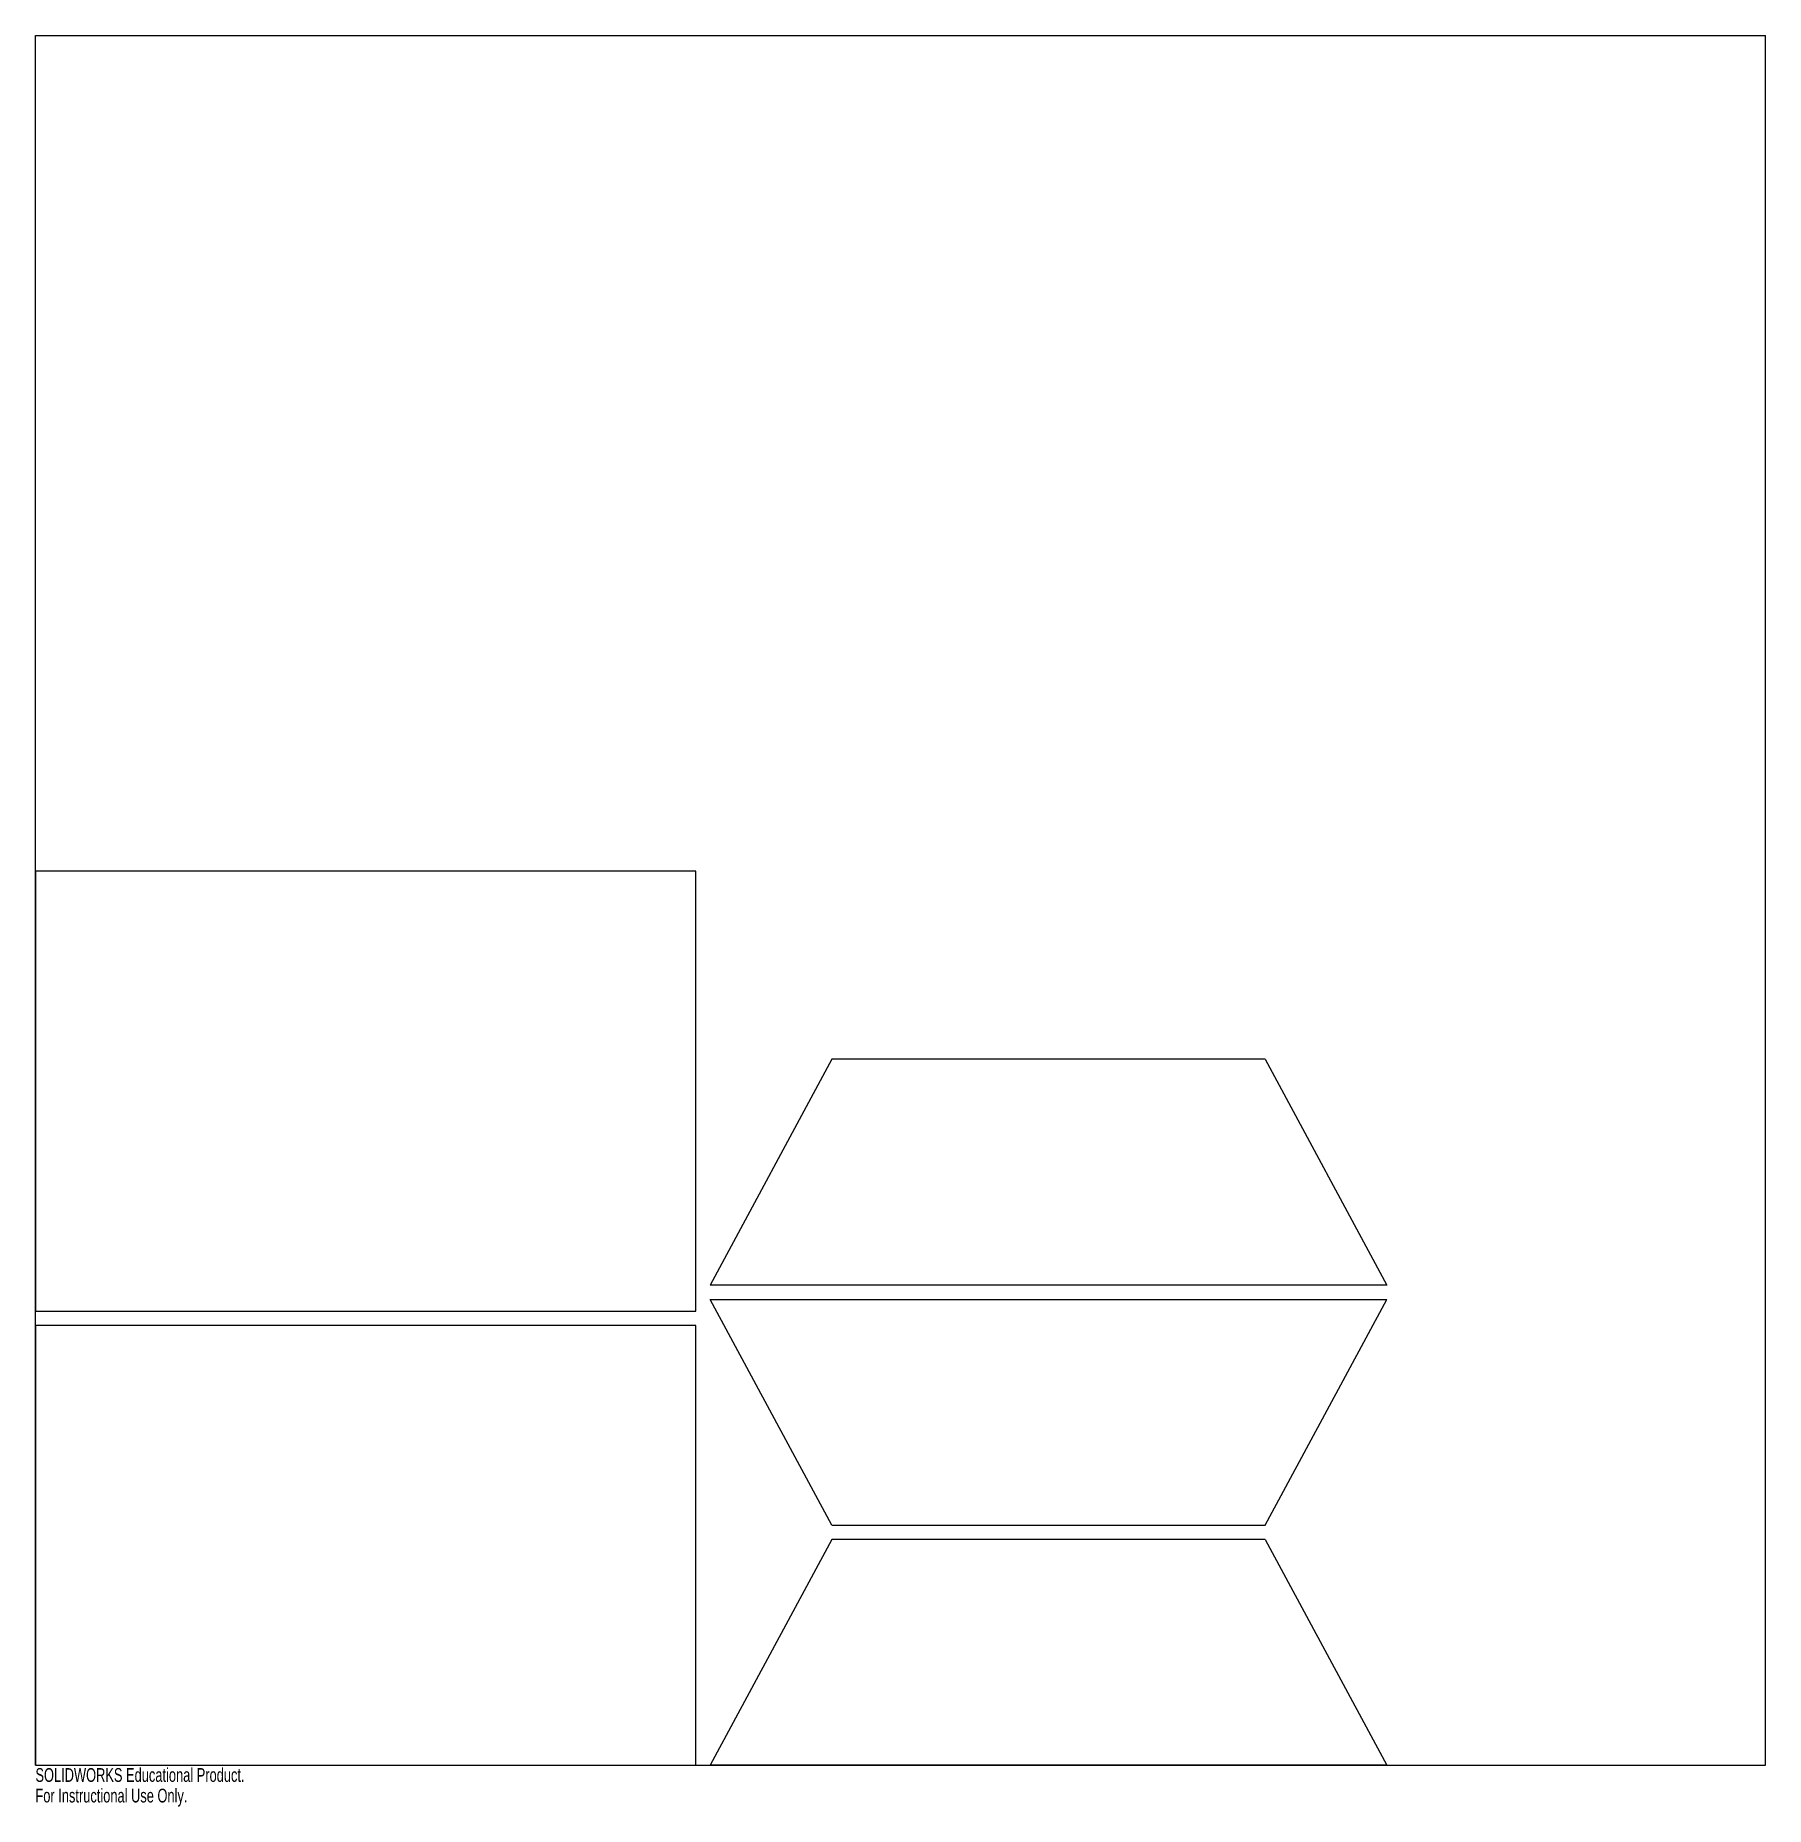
# Model space of a CAD drawing. Header units: inches. Extents: x 0 to 24, y -0.6 to 24.
import ezdxf

# ---------------------------------------------------------------- set-up
doc = ezdxf.new("R2010")
doc.units = ezdxf.units.IN
doc.header["$MEASUREMENT"] = 0
doc.styles.add('SLDTEXTSTYLE0', font='TXT', dxfattribs={"width": 0.7})

msp = doc.modelspace()

# ---------------------------------------------------------------- linework, layer by layer
at = {"color": 7, "linetype": 'Continuous'}
for p, q in [((0, 0), (0, 24)), ((0, 24), (24, 24)), ((24, 0), (24, 24)), ((0, 0), (24, 0))]:
    msp.add_line(p, q, dxfattribs=at)
at = {"color": 7, "linetype": 'Continuous', "lineweight": 25}
for p, q in [((9.16, 12.405), (0, 12.405)), ((0, 12.405), (0, 6.302)), ((9.16, 6.302), (9.16, 12.405)), ((11.048, 9.795), (9.36, 6.663)), ((17.06, 9.795), (11.048, 9.795)), ((17.06, 9.795), (18.748, 6.663)), ((18.748, 6.663), (9.36, 6.663)), ((9.36, 6.463), (18.748, 6.463)), ((11.048, 3.332), (9.36, 6.463)), ((17.06, 3.332), (18.748, 6.463)), ((0, 6.302), (9.16, 6.302)), ((9.16, 6.102), (0, 6.102)), ((0, 6.102), (0, 0)), ((9.16, 0), (9.16, 6.102)), ((11.048, 3.332), (17.06, 3.332)), ((11.048, 3.132), (9.36, 0)), ((17.06, 3.132), (11.048, 3.132)), ((17.06, 3.132), (18.748, 0)), ((0, 0), (9.16, 0)), ((18.748, 0), (9.36, 0))]:
    msp.add_line(p, q, dxfattribs=at)

# ---------------------------------------------------------------- texts
at = {"color": 7, "linetype": 'Continuous', "char_height": 0.1903, "attachment_point": 1, "style": 'SLDTEXTSTYLE0'}
for s, insert in [('SOLIDWORKS Educational Product.', (0, -0.04)), ('For Instructional Use Only.', (0, -0.326))]:
    msp.add_mtext(s, dxfattribs=dict(at, insert=insert))

doc.saveas('drawing.dxf')
